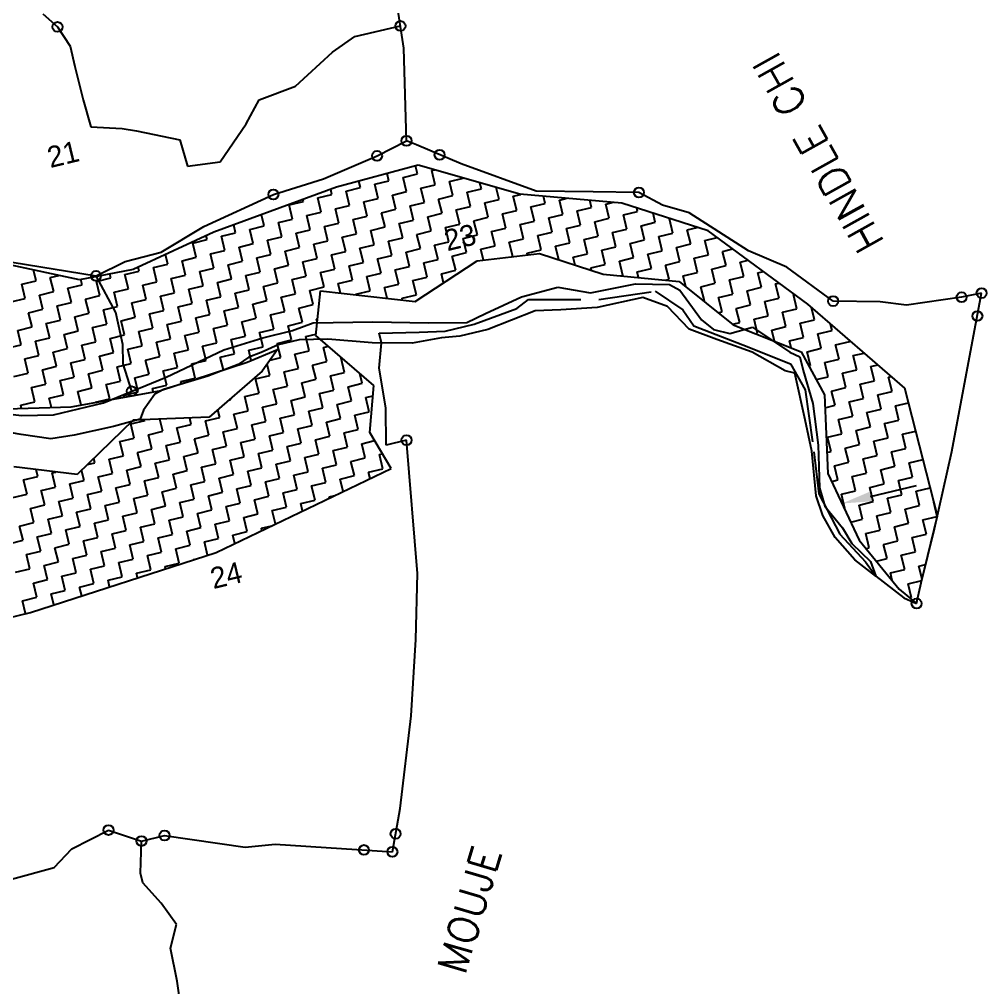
# Model space of a CAD drawing. Header units: metres. Extents: x 330019 to 331879, y 1797834 to 1801443.
# Drawn here: x 330959 to 331879, y 1799161 to 1800082 of the extents above; entities that cross this region are included whole.
import ezdxf
from ezdxf.enums import TextEntityAlignment as Align

# ---------------------------------------------------------------- set-up
doc = ezdxf.new("R2010")
doc.units = ezdxf.units.M
doc.header["$MEASUREMENT"] = 0
doc.linetypes.add('DASHDOT', pattern=[1, 0.5, -0.25, 0, -0.25])
for name, color, linetype in [('POLY_HATCH', 12, 'Continuous'), ('POLY_PARCEL', 6, 'Continuous'), ('POLY_WATER', 4, 'Continuous'), ('SYM_ARROW', 1, 'Continuous'), ('TEXT_MAPOUT', 7, 'Continuous'), ('TEXT_PARCEL', 7, 'Continuous'), ('V_BOUND_LINE', 7, 'Continuous'), ('V_BOUND_STREAM_LINE', 7, 'DASHDOT')]:
    doc.layers.add(name, color=color, linetype=linetype)
doc.styles.get("Standard").update_dxf_attribs({"font": 'simplex.shx'})
doc.styles.add('TEXT_MAP', font='', dxfattribs={"height": 0.25})
doc.styles.get('TEXT_MAP').set_extended_font_data('Kruti Dev 050')

msp = doc.modelspace()

# ---------------------------------------------------------------- linework, layer by layer
for centre in [(330995.74, 1800075.18), (331321.88, 1800076.12), (331327.65, 1799966.84), (331299.58, 1799952.54), (331359.13, 1799953.55), (331548.73, 1799917.74), (331200.98, 1799915.83), (331032.31, 1799838.37), (331855.63, 1799818.1), (331874.66, 1799822.03), (331733.45, 1799814.45), (331870.57, 1799800.26), (331066.25, 1799728.67), (331327.72, 1799682.19), (331812.82, 1799526.74), (331044.17, 1799311.36), (331075.58, 1799300.9), (331097.51, 1799306.18), (331317.32, 1799307.85), (331287.16, 1799292.41), (331314.17, 1799290.64)]:
    msp.add_circle(centre, 4.75)
at = {"layer": 'POLY_HATCH'}
for p, q in [((331338.71, 1799943.82), (331260.95, 1799922.68)), ((331435.55, 1799916.01), (331338.71, 1799943.82)), ((331260.95, 1799922.68), (331144.51, 1799880.07)), ((331532.57, 1799907.71), (331435.55, 1799916.01)), ((331614.48, 1799881.18), (331532.57, 1799907.71)), ((331144.51, 1799880.07), (331067.77, 1799844.57)), ((331709.21, 1799811.49), (331614.48, 1799881.18)), ((331394.75, 1799852.65), (331453.99, 1799859.6)), ((331453.99, 1799859.6), (331514.71, 1799840.14)), ((331016.55, 1799834.68), (330947.16, 1799849.63)), ((331335.79, 1799814.13), (331394.75, 1799852.65)), ((331067.77, 1799844.57), (331016.55, 1799834.68)), ((331514.71, 1799840.14), (331587.04, 1799833.2)), ((331587.04, 1799833.2), (331638.37, 1799792.01)), ((331241.27, 1799781.66), (331245.68, 1799824.09)), ((331245.68, 1799824.09), (331335.79, 1799814.13)), ((331801.55, 1799731.48), (331709.21, 1799811.49)), ((331638.37, 1799792.01), (331703.05, 1799766.2)), ((331296.57, 1799734.12), (331241.27, 1799781.66)), ((331176.14, 1799756.47), (331204.98, 1799768.27)), ((331204.98, 1799768.27), (331190.43, 1799747.73)), ((331703.05, 1799766.2), (331725.08, 1799725.26)), ((331092.59, 1799729.06), (331176.14, 1799756.47)), ((331190.43, 1799747.73), (331140.04, 1799703.97)), ((331008.56, 1799713.72), (331092.59, 1799729.06)), ((331292.71, 1799689.38), (331296.57, 1799734.12)), ((331832.68, 1799610.28), (331801.55, 1799731.48)), ((331725.08, 1799725.26), (331728.42, 1799650.61)), ((330916.62, 1799711.07), (331008.56, 1799713.72)), ((331140.04, 1799703.97), (331067.63, 1799701.15)), ((331067.63, 1799701.15), (331014.3, 1799649.39)), ((331313.08, 1799655.34), (331292.71, 1799689.38)), ((331014.3, 1799649.39), (330954.04, 1799656.79)), ((331146.49, 1799575.42), (331313.08, 1799655.34)), ((331728.42, 1799650.61), (331758.29, 1799587.22)), ((331817.1, 1799546.43), (331832.68, 1799610.28)), ((331758.29, 1799587.22), (331796.36, 1799540.4)), ((330970.16, 1799518.4), (331146.49, 1799575.42)), ((331812.82, 1799526.74), (331817.1, 1799546.43)), ((331796.36, 1799540.4), (331812.82, 1799526.74)), ((330864.21, 1799492.91), (330970.16, 1799518.4))]:
    msp.add_line(p, q, dxfattribs=at)
at = {"layer": 'POLY_HATCH', "linetype": 'Continuous'}
for p, q in [((331338.08, 1799935.37), (331336.21, 1799943.14)), ((331310.96, 1799928.84), (331309.28, 1799935.82)), ((331324.52, 1799932.11), (331338.08, 1799935.37)), ((331327.78, 1799918.55), (331324.52, 1799932.11)), ((331351.63, 1799938.63), (331354.44, 1799939.3)), ((331354.9, 1799925.07), (331351.63, 1799938.63)), ((331283.85, 1799922.32), (331282.36, 1799928.5)), ((331297.4, 1799925.58), (331310.96, 1799928.84)), ((331300.66, 1799912.02), (331297.4, 1799925.58)), ((331341.34, 1799921.81), (331354.9, 1799925.07)), ((331368.45, 1799928.33), (331381.62, 1799931.5)), ((331371.71, 1799914.77), (331368.45, 1799928.33)), ((331398.83, 1799921.3), (331397.47, 1799926.95)), ((331415.65, 1799911), (331412.88, 1799922.52)), ((331243.17, 1799912.54), (331256.73, 1799915.8)), ((331256.73, 1799915.8), (331255.55, 1799920.71)), ((331270.29, 1799919.06), (331283.85, 1799922.32)), ((331273.55, 1799905.5), (331270.29, 1799919.06)), ((331314.22, 1799915.29), (331327.78, 1799918.55)), ((331317.48, 1799901.73), (331314.22, 1799915.29)), ((331344.6, 1799908.25), (331341.34, 1799921.81)), ((331358.16, 1799911.51), (331371.71, 1799914.77)), ((331385.27, 1799918.04), (331398.83, 1799921.3)), ((331388.53, 1799904.48), (331385.27, 1799918.04)), ((331429.21, 1799914.26), (331436.23, 1799915.95)), ((331432.47, 1799900.71), (331429.21, 1799914.26)), ((331459.58, 1799907.23), (331457.93, 1799914.1)), ((331216.06, 1799906.01), (331229.61, 1799909.27)), ((331219.32, 1799892.45), (331216.06, 1799906.01)), ((331229.61, 1799909.27), (331229.19, 1799911.06)), ((331246.43, 1799898.98), (331243.17, 1799912.54)), ((331259.99, 1799902.24), (331273.55, 1799905.5)), ((331287.11, 1799908.76), (331300.66, 1799912.02)), ((331290.37, 1799895.2), (331287.11, 1799908.76)), ((331331.04, 1799904.99), (331344.6, 1799908.25)), ((331334.3, 1799891.43), (331331.04, 1799904.99)), ((331361.42, 1799897.96), (331358.16, 1799911.51)), ((331374.98, 1799901.22), (331388.53, 1799904.48)), ((331402.09, 1799907.74), (331415.65, 1799911)), ((331405.35, 1799894.18), (331402.09, 1799907.74)), ((331446.03, 1799903.97), (331459.58, 1799907.23)), ((331449.29, 1799890.41), (331446.03, 1799903.97)), ((331473.14, 1799910.49), (331480.21, 1799912.19)), ((331476.4, 1799896.93), (331473.14, 1799910.49)), ((331503.52, 1799903.46), (331501.86, 1799910.34)), ((331517.08, 1799906.72), (331524.19, 1799908.43)), ((331520.34, 1799893.16), (331517.08, 1799906.72)), ((331192.2, 1799885.93), (331189.64, 1799896.59)), ((331232.88, 1799895.72), (331246.43, 1799898.98)), ((331236.14, 1799882.16), (331232.88, 1799895.72)), ((331263.25, 1799888.68), (331259.99, 1799902.24)), ((331276.81, 1799891.94), (331290.37, 1799895.2)), ((331303.93, 1799898.47), (331317.48, 1799901.73)), ((331307.19, 1799884.91), (331303.93, 1799898.47)), ((331347.86, 1799894.69), (331361.42, 1799897.96)), ((331378.24, 1799887.66), (331374.98, 1799901.22)), ((331418.91, 1799897.44), (331432.47, 1799900.71)), ((331422.17, 1799883.89), (331418.91, 1799897.44)), ((331462.85, 1799893.67), (331476.4, 1799896.93)), ((331489.96, 1799900.19), (331503.52, 1799903.46)), ((331493.22, 1799886.64), (331489.96, 1799900.19)), ((331533.9, 1799896.42), (331547.45, 1799899.68)), ((331537.16, 1799882.86), (331533.9, 1799896.42)), ((331547.45, 1799899.68), (331546.62, 1799903.16)), ((331564.27, 1799889.39), (331562.17, 1799898.12)), ((331165.09, 1799879.41), (331163.28, 1799886.94)), ((331178.65, 1799882.67), (331192.2, 1799885.93)), ((331205.76, 1799889.19), (331219.32, 1799892.45)), ((331209.02, 1799875.64), (331205.76, 1799889.19)), ((331249.7, 1799885.42), (331263.25, 1799888.68)), ((331280.07, 1799878.39), (331276.81, 1799891.94)), ((331320.75, 1799888.17), (331334.3, 1799891.43)), ((331324.01, 1799874.61), (331320.75, 1799888.17)), ((331351.12, 1799881.14), (331347.86, 1799894.69)), ((331364.68, 1799884.4), (331378.24, 1799887.66)), ((331391.8, 1799890.92), (331405.35, 1799894.18)), ((331395.06, 1799877.36), (331391.8, 1799890.92)), ((331435.73, 1799887.15), (331449.29, 1799890.41)), ((331438.99, 1799873.59), (331435.73, 1799887.15)), ((331466.11, 1799880.11), (331462.85, 1799893.67)), ((331479.67, 1799883.37), (331493.22, 1799886.64)), ((331506.78, 1799889.9), (331520.34, 1799893.16)), ((331510.04, 1799876.34), (331506.78, 1799889.9)), ((331550.72, 1799886.12), (331564.27, 1799889.39)), ((331553.98, 1799872.57), (331550.72, 1799886.12)), ((331577.83, 1799892.65), (331578.54, 1799892.82)), ((331581.09, 1799879.09), (331577.83, 1799892.65)), ((331137.97, 1799872.89), (331137.07, 1799876.63)), ((331151.53, 1799876.15), (331165.09, 1799879.41)), ((331181.91, 1799869.11), (331178.65, 1799882.67)), ((331222.58, 1799878.9), (331236.14, 1799882.16)), ((331225.84, 1799865.34), (331222.58, 1799878.9)), ((331252.96, 1799871.86), (331249.7, 1799885.42)), ((331266.51, 1799875.12), (331280.07, 1799878.39)), ((331293.63, 1799881.65), (331307.19, 1799884.91)), ((331296.89, 1799868.09), (331293.63, 1799881.65)), ((331337.57, 1799877.87), (331351.12, 1799881.14)), ((331340.83, 1799864.32), (331337.57, 1799877.87)), ((331367.94, 1799870.84), (331364.68, 1799884.4)), ((331381.5, 1799874.1), (331395.06, 1799877.36)), ((331408.62, 1799880.62), (331422.17, 1799883.89)), ((331411.88, 1799867.07), (331408.62, 1799880.62)), ((331452.55, 1799876.85), (331466.11, 1799880.11)), ((331455.81, 1799863.29), (331452.55, 1799876.85)), ((331482.93, 1799869.82), (331479.67, 1799883.37)), ((331496.48, 1799873.08), (331510.04, 1799876.34)), ((331523.6, 1799879.6), (331537.16, 1799882.86)), ((331526.86, 1799866.04), (331523.6, 1799879.6)), ((331567.53, 1799875.83), (331581.09, 1799879.09)), ((331594.65, 1799882.35), (331603.95, 1799884.59)), ((331597.91, 1799868.79), (331594.65, 1799882.35)), ((331124.41, 1799869.62), (331137.97, 1799872.89)), ((331127.68, 1799856.07), (331124.41, 1799869.62)), ((331154.79, 1799862.59), (331151.53, 1799876.15)), ((331168.35, 1799865.85), (331181.91, 1799869.11)), ((331195.46, 1799872.37), (331209.02, 1799875.64)), ((331198.73, 1799858.82), (331195.46, 1799872.37)), ((331239.4, 1799868.6), (331252.96, 1799871.86)), ((331242.66, 1799855.04), (331239.4, 1799868.6)), ((331269.78, 1799861.57), (331266.51, 1799875.12)), ((331283.33, 1799864.83), (331296.89, 1799868.09)), ((331310.45, 1799871.35), (331324.01, 1799874.61)), ((331313.71, 1799857.79), (331310.45, 1799871.35)), ((331354.38, 1799867.58), (331367.94, 1799870.84)), ((331357.65, 1799854.02), (331354.38, 1799867.58)), ((331384.76, 1799860.54), (331381.5, 1799874.1)), ((331425.43, 1799870.33), (331438.99, 1799873.59)), ((331428.7, 1799856.77), (331425.43, 1799870.33)), ((331469.37, 1799866.56), (331482.93, 1799869.82)), ((331499.75, 1799859.52), (331496.48, 1799873.08)), ((331540.42, 1799869.31), (331553.98, 1799872.57)), ((331543.68, 1799855.75), (331540.42, 1799869.31)), ((331570.8, 1799862.27), (331567.53, 1799875.83)), ((331584.35, 1799865.53), (331597.91, 1799868.79)), ((331611.47, 1799872.06), (331623.08, 1799874.85)), ((331614.73, 1799858.5), (331611.47, 1799872.06)), ((331100.56, 1799849.54), (331098.35, 1799858.72)), ((331141.23, 1799859.33), (331154.79, 1799862.59)), ((331144.5, 1799845.77), (331141.23, 1799859.33)), ((331171.61, 1799852.29), (331168.35, 1799865.85)), ((331185.17, 1799855.55), (331198.73, 1799858.82)), ((331212.28, 1799862.08), (331225.84, 1799865.34)), ((331215.55, 1799848.52), (331212.28, 1799862.08)), ((331256.22, 1799858.3), (331269.78, 1799861.57)), ((331259.48, 1799844.75), (331256.22, 1799858.3)), ((331286.6, 1799851.27), (331283.33, 1799864.83)), ((331327.27, 1799861.05), (331340.83, 1799864.32)), ((331330.53, 1799847.5), (331327.27, 1799861.05)), ((331371.2, 1799857.28), (331384.76, 1799860.54)), ((331398.32, 1799863.81), (331411.88, 1799867.07)), ((331400.83, 1799853.37), (331398.32, 1799863.81)), ((331442.25, 1799860.03), (331455.81, 1799863.29)), ((331442.68, 1799858.28), (331442.25, 1799860.03)), ((331472.47, 1799853.68), (331469.37, 1799866.56)), ((331486.19, 1799856.26), (331499.75, 1799859.52)), ((331513.3, 1799862.78), (331526.86, 1799866.04)), ((331516.57, 1799849.22), (331513.3, 1799862.78)), ((331557.24, 1799859.01), (331570.8, 1799862.27)), ((331560.5, 1799845.45), (331557.24, 1799859.01)), ((331587.62, 1799851.97), (331584.35, 1799865.53)), ((331601.17, 1799855.24), (331614.73, 1799858.5)), ((331628.29, 1799861.76), (331637.77, 1799864.04)), ((331631.55, 1799848.2), (331628.29, 1799861.76)), ((331087, 1799846.28), (331100.56, 1799849.54)), ((331114.12, 1799852.8), (331127.68, 1799856.07)), ((331117.38, 1799839.25), (331114.12, 1799852.8)), ((331158.05, 1799849.03), (331171.61, 1799852.29)), ((331161.31, 1799835.47), (331158.05, 1799849.03)), ((331188.43, 1799842), (331185.17, 1799855.55)), ((331229.1, 1799851.78), (331242.66, 1799855.04)), ((331232.36, 1799838.22), (331229.1, 1799851.78)), ((331273.04, 1799848.01), (331286.6, 1799851.27)), ((331300.15, 1799854.53), (331313.71, 1799857.79)), ((331303.42, 1799840.97), (331300.15, 1799854.53)), ((331344.09, 1799850.76), (331357.65, 1799854.02)), ((331347.35, 1799837.2), (331344.09, 1799850.76)), ((331374.47, 1799843.72), (331371.2, 1799857.28)), ((331427.61, 1799856.51), (331428.7, 1799856.77)), ((331488.01, 1799848.7), (331486.19, 1799856.26)), ((331503.01, 1799845.96), (331516.57, 1799849.22)), ((331530.12, 1799852.49), (331543.68, 1799855.75)), ((331533.38, 1799838.93), (331530.12, 1799852.49)), ((331574.06, 1799848.71), (331587.62, 1799851.97)), ((331577.32, 1799835.16), (331574.06, 1799848.71)), ((331604.44, 1799841.68), (331601.17, 1799855.24)), ((331645.11, 1799851.46), (331652.46, 1799853.23)), ((331648.37, 1799837.91), (331645.11, 1799851.46)), ((330975.28, 1799833.75), (330972.79, 1799844.11)), ((331046.33, 1799836.5), (331045.42, 1799840.26)), ((331059.89, 1799839.76), (331073.45, 1799843.02)), ((331063.15, 1799826.2), (331059.89, 1799839.76)), ((331073.45, 1799843.02), (331072.54, 1799846.78)), ((331090.26, 1799832.72), (331087, 1799846.28)), ((331130.94, 1799842.51), (331144.5, 1799845.77)), ((331134.2, 1799828.95), (331130.94, 1799842.51)), ((331174.87, 1799838.74), (331188.43, 1799842)), ((331201.99, 1799845.26), (331215.55, 1799848.52)), ((331205.25, 1799831.7), (331201.99, 1799845.26)), ((331245.92, 1799841.49), (331259.48, 1799844.75)), ((331249.18, 1799827.93), (331245.92, 1799841.49)), ((331276.3, 1799834.45), (331273.04, 1799848.01)), ((331289.86, 1799837.71), (331303.42, 1799840.97)), ((331316.97, 1799844.24), (331330.53, 1799847.5)), ((331320.23, 1799830.68), (331316.97, 1799844.24)), ((331360.91, 1799840.46), (331374.47, 1799843.72)), ((331362.97, 1799831.89), (331360.91, 1799840.46)), ((331503.55, 1799843.72), (331503.01, 1799845.96)), ((331546.94, 1799842.19), (331560.5, 1799845.45)), ((331548.21, 1799836.93), (331546.94, 1799842.19)), ((331590.88, 1799838.42), (331604.44, 1799841.68)), ((331617.99, 1799844.94), (331631.55, 1799848.2)), ((331621.25, 1799831.38), (331617.99, 1799844.94)), ((331661.93, 1799841.17), (331667.16, 1799842.43)), ((331665.19, 1799827.61), (331661.93, 1799841.17)), ((330961.72, 1799830.48), (330975.28, 1799833.75)), ((330964.98, 1799816.93), (330961.72, 1799830.48)), ((330988.84, 1799837.01), (330996.83, 1799838.93)), ((330992.1, 1799823.45), (330988.84, 1799837.01)), ((331019.21, 1799829.97), (331018.01, 1799834.96)), ((331032.77, 1799833.23), (331046.33, 1799836.5)), ((331036.03, 1799819.68), (331032.77, 1799833.23)), ((331076.71, 1799829.46), (331090.26, 1799832.72)), ((331103.82, 1799835.98), (331117.38, 1799839.25)), ((331107.08, 1799822.43), (331103.82, 1799835.98)), ((331147.76, 1799832.21), (331161.31, 1799835.47)), ((331151.02, 1799818.65), (331147.76, 1799832.21)), ((331178.13, 1799825.18), (331174.87, 1799838.74)), ((331191.69, 1799828.44), (331205.25, 1799831.7)), ((331218.81, 1799834.96), (331232.36, 1799838.22)), ((331222.07, 1799821.4), (331218.81, 1799834.96)), ((331262.74, 1799831.19), (331276.3, 1799834.45)), ((331264.96, 1799821.96), (331262.74, 1799831.19)), ((331293.12, 1799824.15), (331289.86, 1799837.71)), ((331306.68, 1799827.42), (331320.23, 1799830.68)), ((331333.79, 1799833.94), (331347.35, 1799837.2)), ((331337.05, 1799820.38), (331333.79, 1799833.94)), ((331531.66, 1799838.51), (331533.38, 1799838.93)), ((331574.29, 1799834.43), (331577.32, 1799835.16)), ((331593.35, 1799828.14), (331590.88, 1799838.42)), ((331607.7, 1799828.12), (331621.25, 1799831.38)), ((331634.81, 1799834.64), (331648.37, 1799837.91)), ((331638.07, 1799821.09), (331634.81, 1799834.64)), ((331678.75, 1799830.87), (331681.85, 1799831.62)), ((331682.01, 1799817.31), (331678.75, 1799830.87)), ((330978.54, 1799820.19), (330992.1, 1799823.45)), ((331005.66, 1799826.71), (331019.21, 1799829.97)), ((331008.92, 1799813.15), (331005.66, 1799826.71)), ((331049.59, 1799822.94), (331063.15, 1799826.2)), ((331052.85, 1799809.38), (331049.59, 1799822.94)), ((331079.97, 1799815.9), (331076.71, 1799829.46)), ((331093.53, 1799819.17), (331107.08, 1799822.43)), ((331120.64, 1799825.69), (331134.2, 1799828.95)), ((331123.9, 1799812.13), (331120.64, 1799825.69)), ((331164.58, 1799821.92), (331178.13, 1799825.18)), ((331167.84, 1799808.36), (331164.58, 1799821.92)), ((331194.95, 1799814.88), (331191.69, 1799828.44)), ((331208.51, 1799818.14), (331222.07, 1799821.4)), ((331235.63, 1799824.67), (331249.18, 1799827.93)), ((331238.89, 1799811.11), (331235.63, 1799824.67)), ((331279.56, 1799820.89), (331293.12, 1799824.15)), ((331309.16, 1799817.08), (331306.68, 1799827.42)), ((331610.96, 1799814.56), (331607.7, 1799828.12)), ((331624.52, 1799817.82), (331638.07, 1799821.09)), ((331651.63, 1799824.35), (331665.19, 1799827.61)), ((331654.89, 1799810.79), (331651.63, 1799824.35)), ((330951.43, 1799813.67), (330964.98, 1799816.93)), ((330981.8, 1799806.63), (330978.54, 1799820.19)), ((330995.36, 1799809.89), (331008.92, 1799813.15)), ((331022.48, 1799816.42), (331036.03, 1799819.68)), ((331025.74, 1799802.86), (331022.48, 1799816.42)), ((331066.41, 1799812.64), (331079.97, 1799815.9)), ((331069.67, 1799799.08), (331066.41, 1799812.64)), ((331096.79, 1799805.61), (331093.53, 1799819.17)), ((331110.35, 1799808.87), (331123.9, 1799812.13)), ((331137.46, 1799815.39), (331151.02, 1799818.65)), ((331140.72, 1799801.83), (331137.46, 1799815.39)), ((331181.4, 1799811.62), (331194.95, 1799814.88)), ((331211.77, 1799804.59), (331208.51, 1799818.14)), ((331279.7, 1799820.34), (331279.56, 1799820.89)), ((331323.5, 1799817.12), (331337.05, 1799820.38)), ((331323.9, 1799815.45), (331323.5, 1799817.12)), ((331610.42, 1799814.43), (331610.96, 1799814.56)), ((331627.78, 1799804.27), (331624.52, 1799817.82)), ((331668.45, 1799814.05), (331682.01, 1799817.31)), ((331671.71, 1799800.49), (331668.45, 1799814.05)), ((331695.57, 1799820.58), (331696.54, 1799820.81)), ((331698.83, 1799807.02), (331695.57, 1799820.58)), ((330968.24, 1799803.37), (330981.8, 1799806.63)), ((330971.51, 1799789.81), (330968.24, 1799803.37)), ((330998.62, 1799796.33), (330995.36, 1799809.89)), ((331012.18, 1799799.6), (331025.74, 1799802.86)), ((331039.3, 1799806.12), (331052.85, 1799809.38)), ((331042.56, 1799792.56), (331039.3, 1799806.12)), ((331083.23, 1799802.35), (331096.79, 1799805.61)), ((331113.61, 1799795.31), (331110.35, 1799808.87)), ((331154.28, 1799805.1), (331167.84, 1799808.36)), ((331157.54, 1799791.54), (331154.28, 1799805.1)), ((331184.66, 1799798.06), (331181.4, 1799811.62)), ((331198.21, 1799801.32), (331211.77, 1799804.59)), ((331225.33, 1799807.85), (331238.89, 1799811.11)), ((331228.59, 1799794.29), (331225.33, 1799807.85)), ((331624.17, 1799803.4), (331627.78, 1799804.27)), ((331641.34, 1799807.53), (331654.89, 1799810.79)), ((331644.6, 1799793.97), (331641.34, 1799807.53)), ((331685.27, 1799803.76), (331698.83, 1799807.02)), ((331688.53, 1799790.2), (331685.27, 1799803.76)), ((331715.65, 1799796.72), (331712.85, 1799808.33)), ((330985.06, 1799793.07), (330998.62, 1799796.33)), ((331015.44, 1799786.04), (331012.18, 1799799.6)), ((331056.11, 1799795.82), (331069.67, 1799799.08)), ((331059.38, 1799782.27), (331056.11, 1799795.82)), ((331086.49, 1799788.79), (331083.23, 1799802.35)), ((331100.05, 1799792.05), (331113.61, 1799795.31)), ((331127.16, 1799798.57), (331140.72, 1799801.83)), ((331130.43, 1799785.02), (331127.16, 1799798.57)), ((331171.1, 1799794.8), (331184.66, 1799798.06)), ((331174.36, 1799781.24), (331171.1, 1799794.8)), ((331201.48, 1799787.77), (331198.21, 1799801.32)), ((331215.03, 1799791.03), (331228.59, 1799794.29)), ((331242.15, 1799797.55), (331242.95, 1799797.74)), ((331242.69, 1799795.3), (331242.15, 1799797.55)), ((331637.92, 1799792.37), (331644.6, 1799793.97)), ((331658.15, 1799797.23), (331671.71, 1799800.49)), ((331661.42, 1799783.67), (331658.15, 1799797.23)), ((331702.09, 1799793.46), (331715.65, 1799796.72)), ((331705.35, 1799779.9), (331702.09, 1799793.46)), ((330957.95, 1799786.55), (330971.51, 1799789.81)), ((330961.21, 1799772.99), (330957.95, 1799786.55)), ((330988.33, 1799779.52), (330985.06, 1799793.07)), ((331001.88, 1799782.78), (331015.44, 1799786.04)), ((331029, 1799789.3), (331042.56, 1799792.56)), ((331032.26, 1799775.74), (331029, 1799789.3)), ((331072.93, 1799785.53), (331086.49, 1799788.79)), ((331076.2, 1799771.97), (331072.93, 1799785.53)), ((331103.31, 1799778.49), (331100.05, 1799792.05)), ((331116.87, 1799781.75), (331130.43, 1799785.02)), ((331143.98, 1799788.28), (331157.54, 1799791.54)), ((331147.25, 1799774.72), (331143.98, 1799788.28)), ((331187.92, 1799784.5), (331201.48, 1799787.77)), ((331191.18, 1799770.95), (331187.92, 1799784.5)), ((331218.3, 1799777.47), (331215.03, 1799791.03)), ((331674.97, 1799786.94), (331688.53, 1799790.2)), ((331677.51, 1799776.39), (331674.97, 1799786.94)), ((331718.91, 1799783.16), (331732.47, 1799786.43)), ((331732.47, 1799786.43), (331730.97, 1799792.63)), ((330974.77, 1799776.25), (330988.33, 1799779.52)), ((330978.03, 1799762.7), (330974.77, 1799776.25)), ((331005.15, 1799769.22), (331001.88, 1799782.78)), ((331018.7, 1799772.48), (331032.26, 1799775.74)), ((331045.82, 1799779), (331059.38, 1799782.27)), ((331049.08, 1799765.45), (331045.82, 1799779)), ((331089.75, 1799775.23), (331103.31, 1799778.49)), ((331093.01, 1799761.67), (331089.75, 1799775.23)), ((331120.13, 1799768.2), (331116.87, 1799781.75)), ((331160.8, 1799777.98), (331174.36, 1799781.24)), ((331164.06, 1799764.42), (331160.8, 1799777.98)), ((331204.74, 1799774.21), (331218.3, 1799777.47)), ((331231.85, 1799780.73), (331241.42, 1799783.03)), ((331235.12, 1799767.17), (331231.85, 1799780.73)), ((331660.07, 1799783.35), (331661.42, 1799783.67)), ((331691.79, 1799776.64), (331705.35, 1799779.9)), ((331693.38, 1799770.06), (331691.79, 1799776.64)), ((331722.17, 1799769.61), (331718.91, 1799783.16)), ((331735.73, 1799772.87), (331749.29, 1799776.13)), ((331749.29, 1799776.13), (331749.09, 1799776.93)), ((330947.65, 1799769.73), (330961.21, 1799772.99)), ((330991.59, 1799765.96), (331005.15, 1799769.22)), ((330994.85, 1799752.4), (330991.59, 1799765.96)), ((331021.96, 1799758.92), (331018.7, 1799772.48)), ((331062.64, 1799768.71), (331076.2, 1799771.97)), ((331065.9, 1799755.15), (331062.64, 1799768.71)), ((331106.57, 1799764.93), (331120.13, 1799768.2)), ((331133.69, 1799771.46), (331147.25, 1799774.72)), ((331136.95, 1799757.9), (331133.69, 1799771.46)), ((331177.62, 1799767.68), (331191.18, 1799770.95)), ((331179.95, 1799758.02), (331177.62, 1799767.68)), ((331208, 1799760.65), (331204.74, 1799774.21)), ((331221.56, 1799763.91), (331235.12, 1799767.17)), ((331248.67, 1799770.44), (331253.09, 1799771.5)), ((331251.93, 1799756.88), (331248.67, 1799770.44)), ((331708.61, 1799766.34), (331722.17, 1799769.61)), ((331711.87, 1799752.79), (331708.61, 1799766.34)), ((331738.99, 1799759.31), (331735.73, 1799772.87)), ((330964.47, 1799759.43), (330978.03, 1799762.7)), ((330967.73, 1799745.88), (330964.47, 1799759.43)), ((331008.41, 1799755.66), (331021.96, 1799758.92)), ((331035.52, 1799762.18), (331049.08, 1799765.45)), ((331038.78, 1799748.63), (331035.52, 1799762.18)), ((331079.46, 1799758.41), (331093.01, 1799761.67)), ((331082.72, 1799744.85), (331079.46, 1799758.41)), ((331109.83, 1799751.38), (331106.57, 1799764.93)), ((331123.39, 1799754.64), (331136.95, 1799757.9)), ((331150.51, 1799761.16), (331164.06, 1799764.42)), ((331153.43, 1799749.02), (331150.51, 1799761.16)), ((331197.85, 1799758.21), (331208, 1799760.65)), ((331224.82, 1799750.35), (331221.56, 1799763.91)), ((331238.38, 1799753.62), (331251.93, 1799756.88)), ((331265.49, 1799760.14), (331266.13, 1799760.29)), ((331268.75, 1799746.58), (331265.49, 1799760.14)), ((331725.43, 1799756.05), (331738.99, 1799759.31)), ((331752.55, 1799762.57), (331762.82, 1799765.04)), ((331755.81, 1799749.01), (331752.55, 1799762.57)), ((330981.29, 1799749.14), (330994.85, 1799752.4)), ((330984.55, 1799735.58), (330981.29, 1799749.14)), ((331011.67, 1799742.1), (331008.41, 1799755.66)), ((331025.23, 1799745.37), (331038.78, 1799748.63)), ((331052.34, 1799751.89), (331065.9, 1799755.15)), ((331055.6, 1799738.33), (331052.34, 1799751.89)), ((331096.28, 1799748.12), (331109.83, 1799751.38)), ((331099.54, 1799734.56), (331096.28, 1799748.12)), ((331126.65, 1799741.08), (331123.39, 1799754.64)), ((331197.7, 1799743.83), (331195.16, 1799754.41)), ((331211.26, 1799747.09), (331224.82, 1799750.35)), ((331241.64, 1799740.06), (331238.38, 1799753.62)), ((331710.45, 1799752.44), (331711.87, 1799752.79)), ((331728.69, 1799742.49), (331725.43, 1799756.05)), ((331742.25, 1799745.75), (331755.81, 1799749.01)), ((331769.37, 1799752.28), (331775.78, 1799753.82)), ((331772.63, 1799738.72), (331769.37, 1799752.28)), ((330954.18, 1799742.61), (330967.73, 1799745.88)), ((330998.11, 1799738.84), (331011.67, 1799742.1)), ((331001.37, 1799725.28), (330998.11, 1799738.84)), ((331028.49, 1799731.81), (331025.23, 1799745.37)), ((331042.05, 1799735.07), (331055.6, 1799738.33)), ((331069.16, 1799741.59), (331082.72, 1799744.85)), ((331072.42, 1799728.03), (331069.16, 1799741.59)), ((331113.1, 1799737.82), (331126.65, 1799741.08)), ((331184.15, 1799740.57), (331197.7, 1799743.83)), ((331187.41, 1799727.01), (331184.15, 1799740.57)), ((331214.52, 1799733.53), (331211.26, 1799747.09)), ((331228.08, 1799736.8), (331241.64, 1799740.06)), ((331255.2, 1799743.32), (331268.75, 1799746.58)), ((331258.46, 1799729.76), (331255.2, 1799743.32)), ((331285.57, 1799736.29), (331283.36, 1799745.47)), ((331717.29, 1799739.75), (331728.69, 1799742.49)), ((331745.51, 1799732.19), (331742.25, 1799745.75)), ((331759.07, 1799735.46), (331772.63, 1799738.72)), ((331786.19, 1799741.98), (331788.73, 1799742.59)), ((331789.45, 1799728.42), (331786.19, 1799741.98)), ((330971, 1799732.32), (330984.55, 1799735.58)), ((330974.26, 1799718.76), (330971, 1799732.32)), ((331014.93, 1799728.55), (331028.49, 1799731.81)), ((331045.31, 1799721.51), (331042.05, 1799735.07)), ((331085.98, 1799731.3), (331099.54, 1799734.56)), ((331086.77, 1799728), (331085.98, 1799731.3)), ((331113.55, 1799735.94), (331113.1, 1799737.82)), ((331200.97, 1799730.27), (331214.52, 1799733.53)), ((331204.23, 1799716.72), (331200.97, 1799730.27)), ((331231.34, 1799723.24), (331228.08, 1799736.8)), ((331244.9, 1799726.5), (331258.46, 1799729.76)), ((331272.02, 1799733.02), (331285.57, 1799736.29)), ((331275.28, 1799719.47), (331272.02, 1799733.02)), ((331731.96, 1799728.93), (331745.51, 1799732.19)), ((331762.33, 1799721.9), (331759.07, 1799735.46)), ((330987.81, 1799722.02), (331001.37, 1799725.28)), ((330989.94, 1799713.18), (330987.81, 1799722.02)), ((331018.08, 1799715.46), (331014.93, 1799728.55)), ((331031.75, 1799718.25), (331045.31, 1799721.51)), ((331058.86, 1799724.77), (331072.42, 1799728.03)), ((331059.3, 1799722.98), (331058.86, 1799724.77)), ((331158.58, 1799720.08), (331160.29, 1799720.49)), ((331160.29, 1799720.49), (331160.08, 1799721.38)), ((331173.85, 1799723.75), (331187.41, 1799727.01)), ((331177.11, 1799710.19), (331173.85, 1799723.75)), ((331217.78, 1799719.98), (331231.34, 1799723.24)), ((331221.05, 1799706.42), (331217.78, 1799719.98)), ((331248.16, 1799712.94), (331244.9, 1799726.5)), ((331288.83, 1799722.73), (331295.73, 1799724.39)), ((331292.1, 1799709.17), (331288.83, 1799722.73)), ((331735.22, 1799715.37), (331731.96, 1799728.93)), ((331748.77, 1799718.64), (331762.33, 1799721.9)), ((331775.89, 1799725.16), (331789.45, 1799728.42)), ((331779.15, 1799711.6), (331775.89, 1799725.16)), ((330960.7, 1799715.5), (330974.26, 1799718.76)), ((330961.45, 1799712.36), (330960.7, 1799715.5)), ((331031.82, 1799717.96), (331031.75, 1799718.25)), ((331150, 1799703.67), (331148.21, 1799711.07)), ((331190.67, 1799713.45), (331204.23, 1799716.72)), ((331193.93, 1799699.9), (331190.67, 1799713.45)), ((331234.6, 1799709.68), (331248.16, 1799712.94)), ((331261.72, 1799716.2), (331275.28, 1799719.47)), ((331264.98, 1799702.65), (331261.72, 1799716.2)), ((331725.63, 1799713.07), (331735.22, 1799715.37)), ((331752.04, 1799705.08), (331748.77, 1799718.64)), ((331765.59, 1799708.34), (331779.15, 1799711.6)), ((331792.71, 1799714.86), (331805.06, 1799717.83)), ((331795.97, 1799701.31), (331792.71, 1799714.86)), ((331078.95, 1799700.92), (331078.78, 1799701.59)), ((331095.76, 1799690.62), (331092.99, 1799702.14)), ((331122.88, 1799697.15), (331121.41, 1799703.25)), ((331136.44, 1799700.41), (331150, 1799703.67)), ((331163.55, 1799706.93), (331177.11, 1799710.19)), ((331166.82, 1799693.37), (331163.55, 1799706.93)), ((331207.49, 1799703.16), (331221.05, 1799706.42)), ((331210.75, 1799689.6), (331207.49, 1799703.16)), ((331237.87, 1799696.12), (331234.6, 1799709.68)), ((331251.42, 1799699.38), (331264.98, 1799702.65)), ((331278.54, 1799705.91), (331292.1, 1799709.17)), ((331281.8, 1799692.35), (331278.54, 1799705.91)), ((331738.48, 1799701.82), (331752.04, 1799705.08)), ((331741.74, 1799688.26), (331738.48, 1799701.82)), ((331768.86, 1799694.78), (331765.59, 1799708.34)), ((331065.39, 1799697.66), (331078.95, 1799700.92)), ((331068.65, 1799684.1), (331065.39, 1799697.66)), ((331109.32, 1799693.88), (331122.88, 1799697.15)), ((331112.58, 1799680.33), (331109.32, 1799693.88)), ((331139.7, 1799686.85), (331136.44, 1799700.41)), ((331153.26, 1799690.11), (331166.82, 1799693.37)), ((331180.37, 1799696.63), (331193.93, 1799699.9)), ((331183.63, 1799683.08), (331180.37, 1799696.63)), ((331224.31, 1799692.86), (331237.87, 1799696.12)), ((331227.57, 1799679.3), (331224.31, 1799692.86)), ((331254.68, 1799685.83), (331251.42, 1799699.38)), ((331268.24, 1799689.09), (331281.8, 1799692.35)), ((331755.3, 1799691.52), (331768.86, 1799694.78)), ((331782.41, 1799698.04), (331795.97, 1799701.31)), ((331785.67, 1799684.49), (331782.41, 1799698.04)), ((331055.09, 1799680.84), (331068.65, 1799684.1)), ((331082.21, 1799687.36), (331095.76, 1799690.62)), ((331085.47, 1799673.8), (331082.21, 1799687.36)), ((331126.14, 1799683.59), (331139.7, 1799686.85)), ((331129.4, 1799670.03), (331126.14, 1799683.59)), ((331156.52, 1799676.55), (331153.26, 1799690.11)), ((331170.08, 1799679.82), (331183.63, 1799683.08)), ((331197.19, 1799686.34), (331210.75, 1799689.6)), ((331200.45, 1799672.78), (331197.19, 1799686.34)), ((331241.13, 1799682.57), (331254.68, 1799685.83)), ((331271.5, 1799675.53), (331268.24, 1799689.09)), ((331728.18, 1799685), (331741.74, 1799688.26)), ((331731.44, 1799671.44), (331728.18, 1799685)), ((331758.56, 1799677.96), (331755.3, 1799691.52)), ((331772.12, 1799681.22), (331785.67, 1799684.49)), ((331799.23, 1799687.75), (331812, 1799690.82)), ((331802.49, 1799674.19), (331799.23, 1799687.75)), ((331058.35, 1799667.28), (331055.09, 1799680.84)), ((331071.91, 1799670.54), (331085.47, 1799673.8)), ((331099.03, 1799677.07), (331112.58, 1799680.33)), ((331102.29, 1799663.51), (331099.03, 1799677.07)), ((331142.96, 1799673.29), (331156.52, 1799676.55)), ((331173.34, 1799666.26), (331170.08, 1799679.82)), ((331214.01, 1799676.04), (331227.57, 1799679.3)), ((331217.27, 1799662.48), (331214.01, 1799676.04)), ((331244.39, 1799669.01), (331241.13, 1799682.57)), ((331257.95, 1799672.27), (331271.5, 1799675.53)), ((331285.06, 1799678.79), (331297.29, 1799681.73)), ((331288.32, 1799665.23), (331285.06, 1799678.79)), ((331745, 1799674.7), (331758.56, 1799677.96)), ((331748.26, 1799661.14), (331745, 1799674.7)), ((331775.38, 1799667.67), (331772.12, 1799681.22)), ((331788.94, 1799670.93), (331802.49, 1799674.19)), ((331031.24, 1799660.76), (331030.25, 1799664.87)), ((331044.8, 1799664.02), (331058.35, 1799667.28)), ((331075.17, 1799656.98), (331071.91, 1799670.54)), ((331115.85, 1799666.77), (331129.4, 1799670.03)), ((331119.11, 1799653.21), (331115.85, 1799666.77)), ((331146.22, 1799659.73), (331142.96, 1799673.29)), ((331159.78, 1799663), (331173.34, 1799666.26)), ((331186.9, 1799669.52), (331200.45, 1799672.78)), ((331190.16, 1799655.96), (331186.9, 1799669.52)), ((331230.83, 1799665.75), (331244.39, 1799669.01)), ((331234.09, 1799652.19), (331230.83, 1799665.75)), ((331261.21, 1799658.71), (331257.95, 1799672.27)), ((331274.77, 1799661.97), (331288.32, 1799665.23)), ((331301.88, 1799668.5), (331304.79, 1799669.2)), ((331305.14, 1799654.94), (331301.88, 1799668.5)), ((331727.53, 1799670.5), (331731.44, 1799671.44)), ((331761.82, 1799664.41), (331775.38, 1799667.67)), ((331792.2, 1799657.37), (331788.94, 1799670.93)), ((331024.29, 1799659.09), (331031.24, 1799660.76)), ((331048.06, 1799650.46), (331044.8, 1799664.02)), ((331061.61, 1799653.72), (331075.17, 1799656.98)), ((331088.73, 1799660.25), (331102.29, 1799663.51)), ((331091.99, 1799646.69), (331088.73, 1799660.25)), ((331132.67, 1799656.47), (331146.22, 1799659.73)), ((331135.93, 1799642.92), (331132.67, 1799656.47)), ((331163.04, 1799649.44), (331159.78, 1799663)), ((331176.6, 1799652.7), (331190.16, 1799655.96)), ((331203.72, 1799659.22), (331217.27, 1799662.48)), ((331206.98, 1799645.67), (331203.72, 1799659.22)), ((331247.65, 1799655.45), (331261.21, 1799658.71)), ((331250.91, 1799641.89), (331247.65, 1799655.45)), ((331278.03, 1799648.42), (331274.77, 1799661.97)), ((331734.71, 1799657.88), (331748.26, 1799661.14)), ((331737.97, 1799644.32), (331734.71, 1799657.88)), ((331765.08, 1799650.85), (331761.82, 1799664.41)), ((331778.64, 1799654.11), (331792.2, 1799657.37)), ((331805.76, 1799660.63), (331818.93, 1799663.8)), ((331809.02, 1799647.07), (331805.76, 1799660.63)), ((330963.45, 1799644.45), (330977.01, 1799647.71)), ((330977.01, 1799647.71), (330975.46, 1799654.16)), ((330990.56, 1799650.97), (330994.22, 1799651.85)), ((330993.83, 1799637.41), (330990.56, 1799650.97)), ((331020.94, 1799643.94), (331018.62, 1799653.58)), ((331034.5, 1799647.2), (331048.06, 1799650.46)), ((331037.76, 1799633.64), (331034.5, 1799647.2)), ((331064.88, 1799640.16), (331061.61, 1799653.72)), ((331078.43, 1799643.43), (331091.99, 1799646.69)), ((331105.55, 1799649.95), (331119.11, 1799653.21)), ((331108.81, 1799636.39), (331105.55, 1799649.95)), ((331149.48, 1799646.18), (331163.04, 1799649.44)), ((331152.75, 1799632.62), (331149.48, 1799646.18)), ((331179.86, 1799639.14), (331176.6, 1799652.7)), ((331220.53, 1799648.93), (331234.09, 1799652.19)), ((331223.8, 1799635.37), (331220.53, 1799648.93)), ((331264.47, 1799645.15), (331278.03, 1799648.42)), ((331291.58, 1799651.68), (331305.14, 1799654.94)), ((331293.02, 1799645.72), (331291.58, 1799651.68)), ((331751.52, 1799647.59), (331765.08, 1799650.85)), ((331754.79, 1799634.03), (331751.52, 1799647.59)), ((331781.9, 1799640.55), (331778.64, 1799654.11)), ((331795.46, 1799643.81), (331809.02, 1799647.07)), ((330966.71, 1799630.89), (330963.45, 1799644.45)), ((330980.27, 1799634.15), (330993.83, 1799637.41)), ((331007.38, 1799640.68), (331020.94, 1799643.94)), ((331010.65, 1799627.12), (331007.38, 1799640.68)), ((331051.32, 1799636.9), (331064.88, 1799640.16)), ((331054.58, 1799623.35), (331051.32, 1799636.9)), ((331081.7, 1799629.87), (331078.43, 1799643.43)), ((331122.37, 1799639.65), (331135.93, 1799642.92)), ((331125.63, 1799626.1), (331122.37, 1799639.65)), ((331166.3, 1799635.88), (331179.86, 1799639.14)), ((331193.42, 1799642.4), (331206.98, 1799645.67)), ((331196.68, 1799628.85), (331193.42, 1799642.4)), ((331237.35, 1799638.63), (331250.91, 1799641.89)), ((331240.62, 1799625.07), (331237.35, 1799638.63)), ((331267.3, 1799633.38), (331264.47, 1799645.15)), ((331732.06, 1799642.9), (331737.97, 1799644.32)), ((331768.34, 1799637.29), (331781.9, 1799640.55)), ((331771.61, 1799623.73), (331768.34, 1799637.29)), ((331798.72, 1799630.26), (331795.46, 1799643.81)), ((331825.84, 1799636.78), (331825.29, 1799639.04)), ((330953.15, 1799627.63), (330966.71, 1799630.89)), ((330983.53, 1799620.6), (330980.27, 1799634.15)), ((331024.2, 1799630.38), (331037.76, 1799633.64)), ((331027.46, 1799616.82), (331024.2, 1799630.38)), ((331068.14, 1799626.61), (331081.7, 1799629.87)), ((331095.25, 1799633.13), (331108.81, 1799636.39)), ((331098.52, 1799619.57), (331095.25, 1799633.13)), ((331139.19, 1799629.36), (331152.75, 1799632.62)), ((331142.45, 1799615.8), (331139.19, 1799629.36)), ((331169.57, 1799622.32), (331166.3, 1799635.88)), ((331183.12, 1799625.58), (331196.68, 1799628.85)), ((331210.24, 1799632.11), (331223.8, 1799635.37)), ((331213.5, 1799618.55), (331210.24, 1799632.11)), ((331254.17, 1799628.33), (331259.4, 1799629.59)), ((331254.44, 1799627.21), (331254.17, 1799628.33)), ((331741.23, 1799630.77), (331754.79, 1799634.03)), ((331744.49, 1799617.21), (331741.23, 1799630.77)), ((331785.16, 1799626.99), (331798.72, 1799630.26)), ((331812.28, 1799633.52), (331825.84, 1799636.78)), ((331815.54, 1799619.96), (331812.28, 1799633.52)), ((330969.97, 1799617.33), (330983.53, 1799620.6)), ((330997.09, 1799623.86), (331010.65, 1799627.12)), ((331000.35, 1799610.3), (330997.09, 1799623.86)), ((331041.02, 1799620.08), (331054.58, 1799623.35)), ((331044.28, 1799606.53), (331041.02, 1799620.08)), ((331071.4, 1799613.05), (331068.14, 1799626.61)), ((331084.96, 1799616.31), (331098.52, 1799619.57)), ((331112.07, 1799622.83), (331125.63, 1799626.1)), ((331115.33, 1799609.28), (331112.07, 1799622.83)), ((331156.01, 1799619.06), (331169.57, 1799622.32)), ((331159.27, 1799605.5), (331156.01, 1799619.06)), ((331186.38, 1799612.03), (331183.12, 1799625.58)), ((331199.94, 1799615.29), (331213.5, 1799618.55)), ((331227.06, 1799621.81), (331240.62, 1799625.07)), ((331228.73, 1799614.88), (331227.06, 1799621.81)), ((331758.05, 1799620.47), (331771.61, 1799623.73)), ((331761.31, 1799606.91), (331758.05, 1799620.47)), ((331788.42, 1799613.44), (331785.16, 1799626.99)), ((331801.98, 1799616.7), (331815.54, 1799619.96)), ((331829.1, 1799623.22), (331829.34, 1799623.28)), ((331832.36, 1799609.66), (331829.1, 1799623.22)), ((330973.23, 1799603.78), (330969.97, 1799617.33)), ((330986.79, 1799607.04), (331000.35, 1799610.3)), ((331013.91, 1799613.56), (331027.46, 1799616.82)), ((331017.17, 1799600), (331013.91, 1799613.56)), ((331057.84, 1799609.79), (331071.4, 1799613.05)), ((331061.1, 1799596.23), (331057.84, 1799609.79)), ((331088.22, 1799602.75), (331084.96, 1799616.31)), ((331101.78, 1799606.01), (331115.33, 1799609.28)), ((331128.89, 1799612.54), (331142.45, 1799615.8)), ((331132.15, 1799598.98), (331128.89, 1799612.54)), ((331172.83, 1799608.77), (331186.38, 1799612.03)), ((331203.01, 1799602.54), (331199.94, 1799615.29)), ((331744.19, 1799617.14), (331744.49, 1799617.21)), ((331774.87, 1799610.17), (331788.42, 1799613.44)), ((331778.13, 1799596.62), (331774.87, 1799610.17)), ((331805.24, 1799603.14), (331801.98, 1799616.7)), ((331818.8, 1799606.4), (331832.36, 1799609.66)), ((330959.68, 1799600.51), (330973.23, 1799603.78)), ((330962.94, 1799586.96), (330959.68, 1799600.51)), ((330990.05, 1799593.48), (330986.79, 1799607.04)), ((331030.73, 1799603.26), (331044.28, 1799606.53)), ((331033.99, 1799589.71), (331030.73, 1799603.26)), ((331074.66, 1799599.49), (331088.22, 1799602.75)), ((331105.04, 1799592.46), (331101.78, 1799606.01)), ((331145.71, 1799602.24), (331159.27, 1799605.5)), ((331148.97, 1799588.68), (331145.71, 1799602.24)), ((331176.09, 1799595.21), (331172.83, 1799608.77)), ((331189.65, 1799598.47), (331199.44, 1799600.82)), ((331750.26, 1799604.26), (331761.31, 1799606.91)), ((331791.69, 1799599.88), (331805.24, 1799603.14)), ((331822.06, 1799592.84), (331818.8, 1799606.4)), ((330976.5, 1799590.22), (330990.05, 1799593.48)), ((331003.61, 1799596.74), (331017.17, 1799600)), ((331006.87, 1799583.18), (331003.61, 1799596.74)), ((331047.55, 1799592.97), (331061.1, 1799596.23)), ((331050.81, 1799579.41), (331047.55, 1799592.97)), ((331077.92, 1799585.93), (331074.66, 1799599.49)), ((331091.48, 1799589.2), (331105.04, 1799592.46)), ((331118.6, 1799595.72), (331132.15, 1799598.98)), ((331121.86, 1799582.16), (331118.6, 1799595.72)), ((331162.53, 1799591.95), (331176.09, 1799595.21)), ((331164.43, 1799584.03), (331162.53, 1799591.95)), ((331190.15, 1799596.37), (331189.65, 1799598.47)), ((331764.57, 1799593.36), (331778.13, 1799596.62)), ((331767.83, 1799579.8), (331764.57, 1799593.36)), ((331794.95, 1799586.32), (331791.69, 1799599.88)), ((331808.51, 1799589.58), (331822.06, 1799592.84)), ((330949.38, 1799583.7), (330962.94, 1799586.96)), ((330979.76, 1799576.66), (330976.5, 1799590.22)), ((330993.31, 1799579.92), (331006.87, 1799583.18)), ((331020.43, 1799586.45), (331033.99, 1799589.71)), ((331023.69, 1799572.89), (331020.43, 1799586.45)), ((331064.37, 1799582.67), (331077.92, 1799585.93)), ((331067.63, 1799569.11), (331064.37, 1799582.67)), ((331094.74, 1799575.64), (331091.48, 1799589.2)), ((331108.3, 1799578.9), (331121.86, 1799582.16)), ((331135.42, 1799585.42), (331148.97, 1799588.68)), ((331138.45, 1799572.82), (331135.42, 1799585.42)), ((331781.39, 1799583.06), (331794.95, 1799586.32)), ((331784.65, 1799569.5), (331781.39, 1799583.06)), ((331811.77, 1799576.02), (331808.51, 1799589.58)), ((330966.2, 1799573.4), (330979.76, 1799576.66)), ((330969.46, 1799559.84), (330966.2, 1799573.4)), ((330996.58, 1799566.36), (330993.31, 1799579.92)), ((331010.13, 1799569.63), (331023.69, 1799572.89)), ((331037.25, 1799576.15), (331050.81, 1799579.41)), ((331040.51, 1799562.59), (331037.25, 1799576.15)), ((331081.18, 1799572.38), (331094.74, 1799575.64)), ((331111.56, 1799565.34), (331108.3, 1799578.9)), ((331764.9, 1799579.09), (331767.83, 1799579.8)), ((331798.21, 1799572.76), (331811.77, 1799576.02)), ((331801.47, 1799559.21), (331798.21, 1799572.76)), ((330983.02, 1799563.1), (330996.58, 1799566.36)), ((331013.4, 1799556.07), (331010.13, 1799569.63)), ((331054.07, 1799565.85), (331067.63, 1799569.11)), ((331057.33, 1799552.3), (331054.07, 1799565.85)), ((331084.45, 1799558.82), (331081.18, 1799572.38)), ((331098, 1799562.08), (331111.56, 1799565.34)), ((331125.12, 1799568.6), (331126.23, 1799568.87)), ((331125.14, 1799568.52), (331125.12, 1799568.6)), ((331774.65, 1799567.1), (331784.65, 1799569.5)), ((331815.03, 1799562.47), (331821.38, 1799564)), ((330955.9, 1799556.58), (330969.46, 1799559.84)), ((330986.28, 1799549.55), (330983.02, 1799563.1)), ((330999.84, 1799552.81), (331013.4, 1799556.07)), ((331026.95, 1799559.33), (331040.51, 1799562.59)), ((331030.22, 1799545.77), (331026.95, 1799559.33)), ((331070.89, 1799555.56), (331084.45, 1799558.82)), ((331071.91, 1799551.3), (331070.89, 1799555.56)), ((331098.53, 1799559.91), (331098, 1799562.08)), ((331787.91, 1799555.94), (331801.47, 1799559.21)), ((331789.68, 1799548.62), (331787.91, 1799555.94)), ((331818, 1799550.12), (331815.03, 1799562.47)), ((330972.72, 1799546.28), (330986.28, 1799549.55)), ((330975.98, 1799532.73), (330972.72, 1799546.28)), ((331003.1, 1799539.25), (330999.84, 1799552.81)), ((331016.66, 1799542.51), (331030.22, 1799545.77)), ((331043.77, 1799549.03), (331057.33, 1799552.3)), ((331045.3, 1799542.7), (331043.77, 1799549.03)), ((331804.73, 1799545.65), (331817.67, 1799548.76)), ((331807.99, 1799532.09), (331804.73, 1799545.65)), ((330989.54, 1799535.99), (331003.1, 1799539.25)), ((330992.07, 1799525.48), (330989.54, 1799535.99)), ((331018.68, 1799534.09), (331016.66, 1799542.51)), ((330962.43, 1799529.46), (330975.98, 1799532.73)), ((330965.37, 1799517.25), (330962.43, 1799529.46)), ((331806.73, 1799531.79), (331807.99, 1799532.09))]:
    msp.add_line(p, q, dxfattribs=at)
at = {"layer": 'POLY_PARCEL'}
for p, q in [((330981.81, 1800087.55), (330995.74, 1800075.18)), ((330995.74, 1800075.18), (331007.67, 1800056.86)), ((331278.51, 1800065.97), (331321.88, 1800076.12)), ((331257.4, 1800051.32), (331278.51, 1800065.97)), ((331007.67, 1800056.86), (331012.33, 1800037.48)), ((331222.09, 1800018.9), (331257.4, 1800051.32)), ((331012.33, 1800037.48), (331019.95, 1800005.82)), ((331187.6, 1800005.82), (331222.09, 1800018.9)), ((331222.09, 1800018.9), (331222.09, 1800018.9)), ((331019.95, 1800005.82), (331027.46, 1799980.28)), ((331175.29, 1799983.04), (331187.6, 1800005.82)), ((331027.46, 1799980.28), (331027.46, 1799980.28)), ((331027.46, 1799980.28), (331057.3, 1799978.57)), ((331057.3, 1799978.57), (331070.83, 1799976.36)), ((331150.44, 1799946.98), (331175.29, 1799983.04)), ((331175.29, 1799983.04), (331175.29, 1799983.04)), ((331070.83, 1799976.36), (331111.9, 1799967.79)), ((331111.9, 1799967.79), (331119.26, 1799942.9)), ((331299.58, 1799952.54), (331327.65, 1799966.84)), ((331248.71, 1799930.73), (331299.58, 1799952.54)), ((331119.26, 1799942.9), (331150.44, 1799946.98)), ((331200.98, 1799915.83), (331248.71, 1799930.73)), ((331134.96, 1799885.26), (331200.98, 1799915.83)), ((331094.24, 1799861.11), (331134.96, 1799885.26)), ((331060.11, 1799852.22), (331094.24, 1799861.11)), ((330952.56, 1799851.31), (331032.31, 1799838.37)), ((331032.31, 1799838.37), (331060.11, 1799852.22)), ((331051.27, 1799803.61), (331032.31, 1799838.37)), ((331057.93, 1799773.09), (331051.27, 1799803.61)), ((331058.25, 1799754.71), (331057.93, 1799773.09)), ((331066.25, 1799728.67), (331058.25, 1799754.71)), ((331009.48, 1799293.45), (331044.17, 1799311.36)), ((331044.17, 1799311.36), (331075.58, 1799300.9)), ((330992.53, 1799275.7), (331009.48, 1799293.45)), ((330952.09, 1799264.61), (330992.53, 1799275.7))]:
    msp.add_line(p, q, dxfattribs=at)
at = {"layer": 'POLY_WATER'}
for p, q in [((331502.63, 1799822.28), (331545.37, 1799830.83)), ((331545.37, 1799830.83), (331577.88, 1799830.15)), ((331437.15, 1799818.44), (331471.56, 1799827.57)), ((331471.56, 1799827.57), (331502.63, 1799822.28)), ((331577.88, 1799830.15), (331587.66, 1799824.85)), ((331587.66, 1799824.85), (331608.08, 1799796.6)), ((331402.68, 1799802.49), (331437.15, 1799818.44)), ((331552.55, 1799817.98), (331508.91, 1799808.33)), ((331575.96, 1799809.15), (331552.55, 1799817.98)), ((331450.07, 1799805.22), (331404.94, 1799787.57)), ((331474.56, 1799806.02), (331450.07, 1799805.22)), ((331508.91, 1799808.33), (331474.56, 1799806.02)), ((331596.43, 1799787.72), (331575.96, 1799809.15)), ((331219.28, 1799786.43), (331238.81, 1799793.68)), ((331238.81, 1799793.68), (331295.63, 1799794.59)), ((331295.63, 1799794.59), (331348.61, 1799793.74)), ((331348.61, 1799793.74), (331385.14, 1799794.02)), ((331385.14, 1799794.02), (331402.68, 1799802.49)), ((331608.08, 1799796.6), (331619.64, 1799787.48)), ((331191.11, 1799779.65), (331219.28, 1799786.43)), ((331404.94, 1799787.57), (331378.39, 1799781.18)), ((331622.64, 1799777.87), (331596.43, 1799787.72)), ((331619.64, 1799787.48), (331635.06, 1799783.54)), ((331635.06, 1799783.54), (331656.59, 1799789.57)), ((331656.59, 1799789.57), (331692.1, 1799765.8)), ((331153.87, 1799768.14), (331191.11, 1799779.65)), ((331225.61, 1799777.65), (331205.49, 1799772.81)), ((331252.71, 1799778.22), (331225.61, 1799777.65)), ((331294.83, 1799774.68), (331252.71, 1799778.22)), ((331360.91, 1799779.52), (331333.16, 1799774.55)), ((331378.39, 1799781.18), (331360.91, 1799779.52)), ((331656.29, 1799766.01), (331622.64, 1799777.87)), ((331099.14, 1799742.22), (331153.87, 1799768.14)), ((331205.49, 1799772.81), (331189.37, 1799765.53)), ((331333.16, 1799774.55), (331294.83, 1799774.68)), ((331687.84, 1799748.09), (331656.29, 1799766.01)), ((331692.1, 1799765.8), (331701.69, 1799761.3)), ((331177.68, 1799761.02), (331167.38, 1799754.29)), ((331189.37, 1799765.53), (331177.68, 1799761.02)), ((331701.69, 1799761.3), (331704.79, 1799748.44)), ((331167.38, 1799754.29), (331138.58, 1799743.11)), ((331696.85, 1799746), (331687.84, 1799748.09)), ((331704.79, 1799748.44), (331714.05, 1799716.98)), ((331039.51, 1799717.67), (331099.14, 1799742.22)), ((331138.58, 1799743.11), (331096.51, 1799730.44)), ((331706.68, 1799701.6), (331696.85, 1799746)), ((331096.51, 1799730.44), (331088.24, 1799725.9)), ((331088.24, 1799725.9), (331077.46, 1799710.55)), ((330915.19, 1799710.72), (330961.52, 1799705.71)), ((330992.03, 1799706.24), (331039.51, 1799717.67)), ((331077.46, 1799710.55), (331074.37, 1799702.16)), ((331714.05, 1799716.98), (331719.31, 1799677.43)), ((330961.52, 1799705.71), (330992.03, 1799706.24)), ((331074.37, 1799702.16), (331048.82, 1799695.16)), ((331713.03, 1799671.67), (331706.68, 1799701.6)), ((330961.23, 1799687.69), (330911.1, 1799696.18)), ((331048.82, 1799695.16), (331011.61, 1799687.06)), ((330989.5, 1799683.44), (330961.23, 1799687.69)), ((331011.61, 1799687.06), (330989.5, 1799683.44)), ((331719.31, 1799677.43), (331720.54, 1799636.92)), ((331717.26, 1799629.32), (331713.03, 1799671.67)), ((331720.54, 1799636.92), (331725.6, 1799619.43)), ((331723.51, 1799610.42), (331717.26, 1799629.32)), ((331725.6, 1799619.43), (331742.47, 1799598.83)), ((331735.36, 1799589.46), (331723.51, 1799610.42)), ((331742.47, 1799598.83), (331751.17, 1799583.91)), ((331754.04, 1799568.45), (331735.36, 1799589.46)), ((331751.17, 1799583.91), (331768.88, 1799566.92)), ((331773.97, 1799552.84), (331754.04, 1799568.45)), ((331768.88, 1799566.92), (331773.97, 1799552.84))]:
    msp.add_line(p, q, dxfattribs=at)
at = {"layer": 'SYM_ARROW'}
msp.add_line((331769.03, 1799628.49), (331812.84, 1799639.03), dxfattribs=at)
msp.add_solid([(331770.12, 1799623.97), (331767.95, 1799633.01), (331741.92, 1799621.97)], dxfattribs=at)
at = {"layer": 'V_BOUND_LINE'}
for p, q in [((331325.11, 1800055.05), (331312.64, 1800136.36)), ((331327.65, 1799966.84), (331325.11, 1800055.05)), ((331337.12, 1799962.97), (331327.65, 1799966.84)), ((331379.5, 1799944.84), (331337.12, 1799962.97)), ((331450.82, 1799918.88), (331379.5, 1799944.84)), ((331505.05, 1799918.41), (331450.82, 1799918.88)), ((331548.73, 1799917.74), (331505.05, 1799918.41)), ((331570.96, 1799905.71), (331548.73, 1799917.74)), ((331596.56, 1799898.35), (331570.96, 1799905.71)), ((331652.91, 1799862.35), (331596.56, 1799898.35)), ((331689.53, 1799846.7), (331652.91, 1799862.35)), ((331733.45, 1799814.45), (331689.53, 1799846.7)), ((331846.35, 1799671.25), (331874.66, 1799822.03)), ((331874.66, 1799822.03), (331855.63, 1799818.1)), ((331778.11, 1799813.61), (331733.45, 1799814.45)), ((331803.3, 1799810.66), (331778.11, 1799813.61)), ((331855.63, 1799818.1), (331803.3, 1799810.66)), ((331301.6, 1799750.57), (331303.78, 1799774.65)), ((331308.09, 1799712.87), (331301.6, 1799750.57)), ((331308.23, 1799677.5), (331308.09, 1799712.87)), ((331327.72, 1799682.19), (331308.23, 1799677.5)), ((331338.15, 1799555.46), (331327.72, 1799682.19)), ((331829.87, 1799597.78), (331846.35, 1799671.25)), ((331817.1, 1799546.43), (331829.87, 1799597.78)), ((331336.51, 1799492.63), (331338.15, 1799555.46)), ((331773.97, 1799552.84), (331800.56, 1799532.16)), ((331812.82, 1799526.74), (331817.1, 1799546.43)), ((331800.56, 1799532.16), (331812.82, 1799526.74)), ((331332.05, 1799420.12), (331336.51, 1799492.63)), ((331321.68, 1799331.7), (331332.05, 1799420.12)), ((331314.17, 1799290.64), (331321.68, 1799331.7)), ((331075.58, 1799300.9), (331097.51, 1799306.18)), ((331097.51, 1799306.18), (331174.29, 1799295.04)), ((331074.54, 1799270.4), (331075.58, 1799300.9)), ((331174.29, 1799295.04), (331202.87, 1799297.97)), ((331202.87, 1799297.97), (331314.17, 1799290.64)), ((331076.74, 1799261.28), (331074.54, 1799270.4)), ((331094.25, 1799241.97), (331076.74, 1799261.28)), ((331108.81, 1799221.66), (331094.25, 1799241.97)), ((331103.28, 1799199.09), (331108.81, 1799221.66)), ((331109.53, 1799167.77), (331103.28, 1799199.09)), ((331128.98, 1799027.9), (331109.53, 1799167.77))]:
    msp.add_line(p, q, dxfattribs=at)
at = {"layer": 'V_BOUND_STREAM_LINE', "ltscale": 100}
for p, q in [((331510.71, 1799816.11), (331563.99, 1799823.91)), ((331563.99, 1799823.91), (331590.31, 1799806.21)), ((331432.59, 1799807.33), (331443.55, 1799815.97)), ((331443.55, 1799815.97), (331510.71, 1799816.11)), ((331392.02, 1799792.56), (331432.59, 1799807.33)), ((331590.31, 1799806.21), (331601.05, 1799790.76)), ((331301.57, 1799783.82), (331339.69, 1799784.98)), ((331339.69, 1799784.98), (331364.53, 1799785.95)), ((331364.53, 1799785.95), (331392.02, 1799792.56)), ((331601.05, 1799790.76), (331647.47, 1799772.88)), ((331303.78, 1799774.65), (331301.57, 1799783.82)), ((331647.47, 1799772.88), (331692.94, 1799754.77)), ((331692.94, 1799754.77), (331706.91, 1799730.08)), ((331706.91, 1799730.08), (331715.11, 1799670.96)), ((331715.11, 1799670.96), (331719.71, 1799631)), ((331719.71, 1799631), (331739.94, 1799592.79)), ((331739.94, 1799592.79), (331764.29, 1799566.59)), ((331764.29, 1799566.59), (331773.97, 1799552.84))]:
    msp.add_line(p, q, dxfattribs=at)

# ---------------------------------------------------------------- texts
at = {"layer": 'TEXT_MAPOUT'}
for s, height, rotation, p in [('HINDLE CHI ', 27.8891, 119.24685, (331782.59, 1799870.37)), ('MOUJE', 27.889, 73.52913, (331383.22, 1799172.47))]:
    msp.add_text(s, height=height, rotation=rotation, dxfattribs=at).set_placement(p)
at = {"layer": 'TEXT_PARCEL', "style": 'TEXT_MAP'}
for s, p in [('21', (331000.97, 1799954.29)), ('23', (331378.56, 1799875.06)), ('24', (331156.06, 1799553.85))]:
    msp.add_text(s, height=20.08, rotation=13.52665, dxfattribs=at).set_placement(p, align=Align.MIDDLE)

doc.saveas('drawing.dxf')
